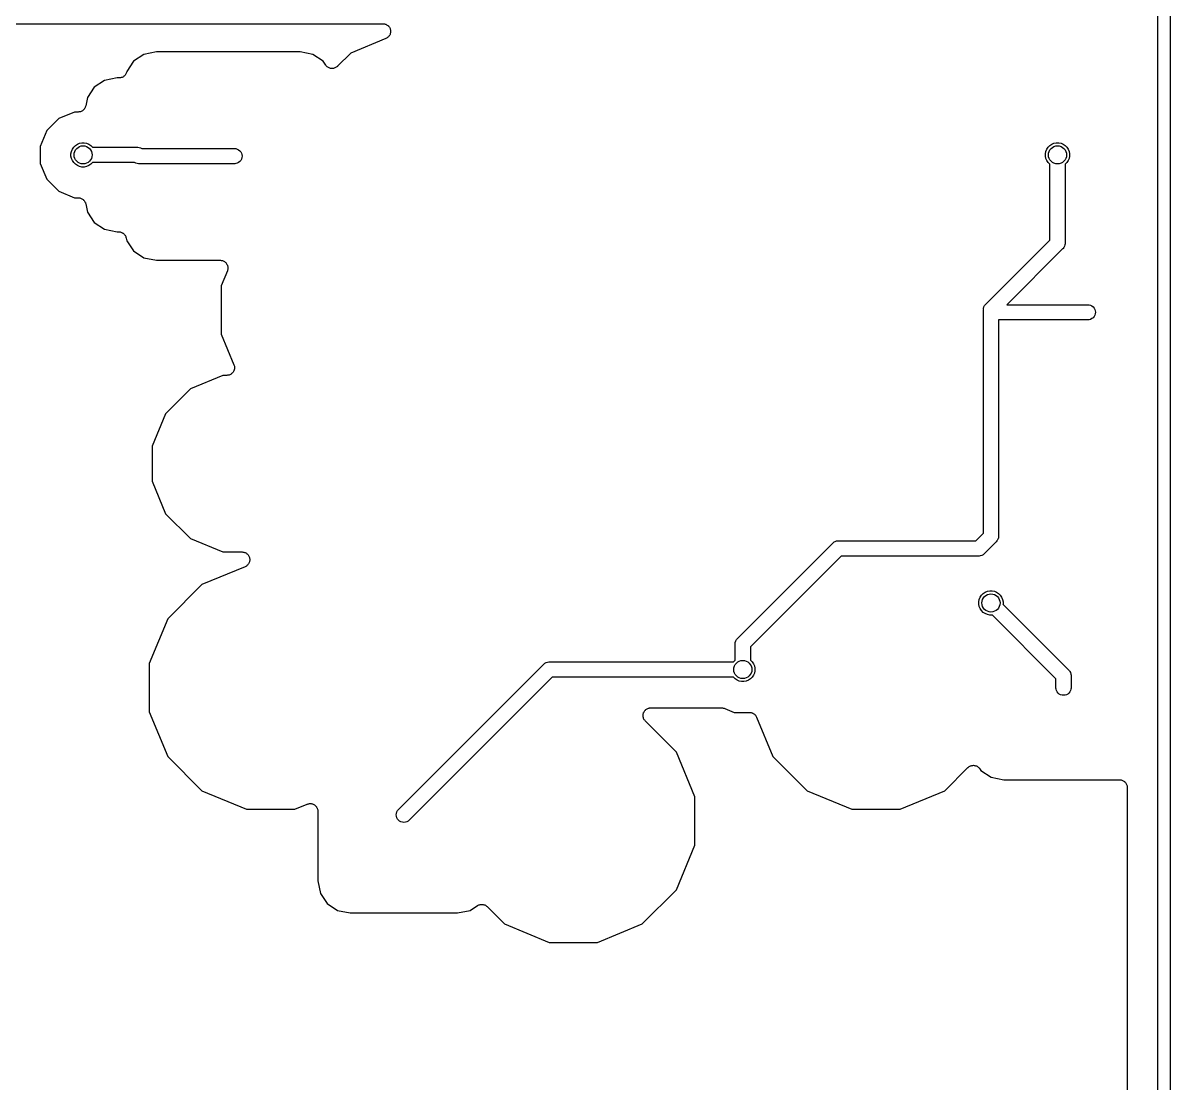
# Model space of a CAD drawing. Extents: x 0.4 to 11.3, y -7.9 to -0.4.
# Drawn here: x 8.134 to 8.88, y -3.269 to -2.58 of the extents above; entities that cross this region are included whole.
import ezdxf

# ---------------------------------------------------------------- set-up
doc = ezdxf.new("R2010")
doc.units = 0
doc.header["$MEASUREMENT"] = 0
doc.layers.add('BLACK', color=7, linetype='CONTINUOUS')

msp = doc.modelspace()

# ---------------------------------------------------------------- linework, layer by layer
at = {"layer": 'BLACK', "linetype": 'CONTINUOUS'}
for p, q in [((8.88031, -1.71038), (8.88031, -4.69606)), ((8.87244, -2.82979), (8.87244, -2.4565)), ((8.08429, -2.58004), (8.36828, -2.58004)), ((8.36828, -2.58004), (8.36834, -2.58004)), ((8.36834, -2.58004), (8.36834, -2.58004)), ((8.36834, -2.58004), (8.36834, -2.58004)), ((8.36834, -2.58004), (8.36835, -2.58004)), ((8.36835, -2.58004), (8.36884, -2.58009)), ((8.36884, -2.58009), (8.36931, -2.58015)), ((8.36931, -2.58015), (8.36931, -2.58015)), ((8.36931, -2.58015), (8.36932, -2.58015)), ((8.36932, -2.58015), (8.36979, -2.5803)), ((8.36979, -2.5803), (8.37024, -2.58044)), ((8.37024, -2.58044), (8.37024, -2.58044)), ((8.37024, -2.58044), (8.37025, -2.58044)), ((8.37025, -2.58044), (8.37067, -2.58067)), ((8.37067, -2.58067), (8.3711, -2.58091)), ((8.3711, -2.58091), (8.3711, -2.58091)), ((8.3711, -2.58091), (8.3711, -2.58091)), ((8.3711, -2.58091), (8.37146, -2.58121)), ((8.37146, -2.58121), (8.37184, -2.58153)), ((8.37184, -2.58153), (8.37185, -2.58154)), ((8.37185, -2.58154), (8.37185, -2.58154)), ((8.37185, -2.58154), (8.37216, -2.58193)), ((8.37104, -2.5892), (8.37062, -2.58943)), ((8.37105, -2.5892), (8.37104, -2.5892)), ((8.37142, -2.5889), (8.37105, -2.5892)), ((8.37105, -2.5892), (8.37105, -2.5892)), ((8.3718, -2.58859), (8.37142, -2.5889)), ((8.37181, -2.58858), (8.3718, -2.58858)), ((8.3718, -2.58858), (8.3718, -2.58859)), ((8.37212, -2.58821), (8.37181, -2.58858)), ((8.37242, -2.58784), (8.37212, -2.58821)), ((8.37216, -2.58193), (8.37246, -2.58229)), ((8.37243, -2.58783), (8.37242, -2.58784)), ((8.37266, -2.5874), (8.37243, -2.58783)), ((8.37243, -2.58783), (8.37243, -2.58783)), ((8.37246, -2.58229), (8.37246, -2.5823)), ((8.37246, -2.5823), (8.37246, -2.5823)), ((8.37246, -2.5823), (8.37269, -2.58273)), ((8.37289, -2.58698), (8.37266, -2.5874)), ((8.37269, -2.58273), (8.37291, -2.58316)), ((8.37304, -2.5865), (8.37289, -2.58697)), ((8.37289, -2.58697), (8.37289, -2.58697)), ((8.37289, -2.58697), (8.37289, -2.58698)), ((8.37291, -2.58316), (8.37291, -2.58316)), ((8.37291, -2.58316), (8.37291, -2.58317)), ((8.37291, -2.58317), (8.37304, -2.58361)), ((8.37304, -2.58361), (8.37319, -2.58409)), ((8.37318, -2.58604), (8.37304, -2.5865)), ((8.37323, -2.58554), (8.37318, -2.58604)), ((8.37318, -2.58604), (8.37318, -2.58604)), ((8.37318, -2.58604), (8.37318, -2.58604)), ((8.37319, -2.58409), (8.37319, -2.5841)), ((8.37319, -2.5841), (8.37319, -2.5841)), ((8.37319, -2.5841), (8.37323, -2.58457)), ((8.37323, -2.58457), (8.37328, -2.58507)), ((8.37328, -2.58507), (8.37323, -2.58554)), ((8.37328, -2.58507), (8.37328, -2.58507)), ((8.37328, -2.58507), (8.37328, -2.58507)), ((8.37019, -2.58966), (8.34734, -2.59912)), ((8.37062, -2.58943), (8.37019, -2.58966)), ((8.21267, -2.60006), (8.20605, -2.60448)), ((8.22096, -2.59841), (8.21267, -2.60006)), ((8.31447, -2.59841), (8.22096, -2.59841)), ((8.32276, -2.60006), (8.31447, -2.59841)), ((8.32938, -2.60448), (8.32276, -2.60006)), ((8.34734, -2.59912), (8.33874, -2.60773)), ((8.20158, -2.61138), (8.20143, -2.61183)), ((8.20159, -2.61131), (8.20158, -2.61134)), ((8.20158, -2.61134), (8.20158, -2.61134)), ((8.20158, -2.61134), (8.20158, -2.61134)), ((8.20158, -2.61134), (8.20158, -2.61138)), ((8.20163, -2.61109), (8.20159, -2.61131)), ((8.20605, -2.60448), (8.20163, -2.61109)), ((8.33105, -2.60697), (8.32938, -2.60448)), ((8.33134, -2.60734), (8.33105, -2.60697)), ((8.33164, -2.6077), (8.33134, -2.60734)), ((8.33165, -2.60771), (8.33164, -2.6077)), ((8.33166, -2.60773), (8.33165, -2.60771)), ((8.33203, -2.60802), (8.33166, -2.60773)), ((8.33239, -2.60833), (8.33203, -2.60802)), ((8.33241, -2.60834), (8.33239, -2.60833)), ((8.33242, -2.60835), (8.33241, -2.60834)), ((8.33283, -2.60857), (8.33242, -2.60835)), ((8.33325, -2.6088), (8.33283, -2.60857)), ((8.33326, -2.6088), (8.33325, -2.6088)), ((8.33328, -2.60881), (8.33326, -2.6088)), ((8.33373, -2.60895), (8.33328, -2.60881)), ((8.33418, -2.60909), (8.33373, -2.60895)), ((8.3342, -2.60909), (8.33418, -2.60909)), ((8.33421, -2.60909), (8.3342, -2.60909)), ((8.33468, -2.60914), (8.33421, -2.60909)), ((8.33515, -2.60919), (8.33468, -2.60914)), ((8.33517, -2.60919), (8.33515, -2.60919)), ((8.33518, -2.60919), (8.33517, -2.60919)), ((8.33565, -2.60915), (8.33518, -2.60919)), ((8.33612, -2.60911), (8.33565, -2.60915)), ((8.33614, -2.6091), (8.33612, -2.60911)), ((8.33615, -2.6091), (8.33614, -2.6091)), ((8.33661, -2.60897), (8.33615, -2.6091)), ((8.33706, -2.60884), (8.33661, -2.60897)), ((8.33707, -2.60883), (8.33706, -2.60884)), ((8.33709, -2.60882), (8.33707, -2.60883)), ((8.33751, -2.6086), (8.33709, -2.60882)), ((8.33793, -2.60839), (8.33751, -2.6086)), ((8.33794, -2.60838), (8.33793, -2.60839)), ((8.33795, -2.60837), (8.33794, -2.60838)), ((8.33832, -2.60807), (8.33795, -2.60837)), ((8.33869, -2.60778), (8.33832, -2.60807)), ((8.33871, -2.60776), (8.33869, -2.60778)), ((8.33874, -2.60773), (8.33871, -2.60776)), ((8.33871, -2.60776), (8.33871, -2.60776)), ((8.33871, -2.60776), (8.33871, -2.60776)), ((8.18708, -2.61699), (8.18046, -2.62141)), ((8.19537, -2.61534), (8.18708, -2.61699)), ((8.19669, -2.61534), (8.19537, -2.61534)), ((8.19715, -2.61529), (8.19669, -2.61534)), ((8.19762, -2.61525), (8.19715, -2.61529)), ((8.19764, -2.61524), (8.19762, -2.61525)), ((8.19766, -2.61524), (8.19764, -2.61524)), ((8.1981, -2.61511), (8.19766, -2.61524)), ((8.19855, -2.61497), (8.1981, -2.61511)), ((8.19857, -2.61497), (8.19855, -2.61497)), ((8.19859, -2.61496), (8.19857, -2.61497)), ((8.199, -2.61474), (8.19859, -2.61496)), ((8.19942, -2.61452), (8.199, -2.61474)), ((8.19944, -2.61451), (8.19942, -2.61452)), ((8.19945, -2.6145), (8.19944, -2.61451)), ((8.19981, -2.61421), (8.19945, -2.6145)), ((8.20018, -2.61391), (8.19981, -2.61421)), ((8.20019, -2.6139), (8.20018, -2.61391)), ((8.20021, -2.61388), (8.20019, -2.6139)), ((8.20051, -2.61353), (8.20021, -2.61388)), ((8.20081, -2.61317), (8.20051, -2.61353)), ((8.20082, -2.61315), (8.20081, -2.61317)), ((8.20083, -2.61313), (8.20082, -2.61315)), ((8.20105, -2.61272), (8.20083, -2.61313)), ((8.20128, -2.61231), (8.20105, -2.61272)), ((8.20129, -2.61229), (8.20128, -2.61231)), ((8.20143, -2.61183), (8.20129, -2.61227)), ((8.20129, -2.61227), (8.20129, -2.61229)), ((8.18046, -2.62141), (8.17604, -2.62802)), ((8.17481, -2.63397), (8.17467, -2.63442)), ((8.17495, -2.63352), (8.17481, -2.63397)), ((8.17496, -2.63349), (8.17495, -2.63352)), ((8.17604, -2.62802), (8.17496, -2.63346)), ((8.17496, -2.63346), (8.17496, -2.63348)), ((8.17496, -2.63348), (8.17496, -2.63349)), ((8.17496, -2.63349), (8.17496, -2.63349)), ((8.16768, -2.63748), (8.15744, -2.64172)), ((8.17006, -2.63748), (8.16768, -2.63748)), ((8.17052, -2.63743), (8.17006, -2.63748)), ((8.17099, -2.63739), (8.17052, -2.63743)), ((8.17101, -2.63739), (8.17099, -2.63739)), ((8.17103, -2.63739), (8.17101, -2.63739)), ((8.17148, -2.63725), (8.17103, -2.63739)), ((8.17193, -2.63712), (8.17148, -2.63725)), ((8.17194, -2.63711), (8.17193, -2.63712)), ((8.17196, -2.6371), (8.17194, -2.63711)), ((8.17237, -2.63688), (8.17196, -2.6371)), ((8.17279, -2.63667), (8.17237, -2.63688)), ((8.17281, -2.63665), (8.17279, -2.63667)), ((8.17282, -2.63664), (8.17281, -2.63665)), ((8.17319, -2.63635), (8.17282, -2.63664)), ((8.17355, -2.63606), (8.17319, -2.63635)), ((8.17357, -2.63604), (8.17355, -2.63606)), ((8.17358, -2.63603), (8.17357, -2.63604)), ((8.17388, -2.63567), (8.17358, -2.63603)), ((8.17418, -2.63531), (8.17388, -2.63567)), ((8.17419, -2.63529), (8.17418, -2.63531)), ((8.1742, -2.63528), (8.17419, -2.63529)), ((8.17443, -2.63487), (8.1742, -2.63528)), ((8.17465, -2.63445), (8.17443, -2.63487)), ((8.17466, -2.63444), (8.17465, -2.63445)), ((8.17467, -2.63442), (8.17466, -2.63444)), ((8.15744, -2.64172), (8.1496, -2.64956)), ((8.1496, -2.64956), (8.14535, -2.65981)), ((8.14535, -2.65981), (8.14535, -2.6709)), ((8.16535, -2.66458), (8.16566, -2.66306)), ((8.16566, -2.66306), (8.16625, -2.66162)), ((8.16625, -2.66162), (8.16711, -2.66033)), ((8.16711, -2.66033), (8.16821, -2.65924)), ((8.16821, -2.65924), (8.1695, -2.65838)), ((8.1695, -2.65838), (8.17093, -2.65778)), ((8.17093, -2.65778), (8.17245, -2.65748)), ((8.17245, -2.65748), (8.174, -2.65748)), ((8.174, -2.65748), (8.17553, -2.65778)), ((8.17553, -2.65778), (8.17696, -2.65838)), ((8.17696, -2.65838), (8.17825, -2.65924)), ((8.17825, -2.65924), (8.17934, -2.66033)), ((8.17934, -2.66033), (8.17941, -2.66043)), ((8.17941, -2.66043), (8.20842, -2.66043)), ((8.20842, -2.66043), (8.20866, -2.66041)), ((8.20866, -2.66041), (8.2089, -2.66043)), ((8.2089, -2.66043), (8.2089, -2.66043)), ((8.2089, -2.66043), (8.20963, -2.6605)), ((8.20963, -2.6605), (8.21055, -2.66079)), ((8.21055, -2.66079), (8.21137, -2.66122)), ((8.21137, -2.66122), (8.2719, -2.66122)), ((8.2719, -2.66122), (8.27262, -2.66129)), ((8.27262, -2.66129), (8.27355, -2.66157)), ((8.27355, -2.66157), (8.2744, -2.66203)), ((8.2744, -2.66203), (8.27515, -2.66265)), ((8.27515, -2.66265), (8.27577, -2.66339)), ((8.27577, -2.66339), (8.27622, -2.66425)), ((8.79921, -2.66458), (8.79952, -2.66306)), ((8.79952, -2.66306), (8.80011, -2.66162)), ((8.80011, -2.66162), (8.80097, -2.66033)), ((8.80097, -2.66033), (8.80207, -2.65924)), ((8.80207, -2.65924), (8.80336, -2.65838)), ((8.80336, -2.65838), (8.80479, -2.65778)), ((8.80479, -2.65778), (8.80631, -2.65748)), ((8.80631, -2.65748), (8.80786, -2.65748)), ((8.80786, -2.65748), (8.80938, -2.65778)), ((8.80938, -2.65778), (8.81082, -2.65838)), ((8.81082, -2.65838), (8.81211, -2.65924)), ((8.81211, -2.65924), (8.8132, -2.66033)), ((8.8132, -2.66033), (8.81406, -2.66162)), ((8.81406, -2.66162), (8.81466, -2.66306)), ((8.81466, -2.66306), (8.81496, -2.66458)), ((8.14535, -2.6709), (8.1496, -2.68114)), ((8.16535, -2.66613), (8.16535, -2.66458)), ((8.16566, -2.66765), (8.16535, -2.66613)), ((8.16625, -2.66908), (8.16566, -2.66765)), ((8.16711, -2.67037), (8.16625, -2.66908)), ((8.16821, -2.67147), (8.16711, -2.67037)), ((8.17934, -2.67037), (8.17825, -2.67147)), ((8.17941, -2.67028), (8.17934, -2.67037)), ((8.20674, -2.67028), (8.17941, -2.67028)), ((8.20756, -2.67071), (8.20674, -2.67028)), ((8.20848, -2.67099), (8.20756, -2.67071)), ((8.20921, -2.67106), (8.20848, -2.67099)), ((8.20945, -2.67109), (8.20921, -2.67106)), ((8.20921, -2.67106), (8.20921, -2.67106)), ((8.20969, -2.67106), (8.20945, -2.67109)), ((8.2719, -2.67106), (8.20969, -2.67106)), ((8.27262, -2.67099), (8.2719, -2.67106)), ((8.27355, -2.67071), (8.27262, -2.67099)), ((8.2744, -2.67025), (8.27355, -2.67071)), ((8.27515, -2.66964), (8.2744, -2.67025)), ((8.27577, -2.66889), (8.27515, -2.66964)), ((8.27622, -2.66803), (8.27577, -2.66889)), ((8.27622, -2.66425), (8.2765, -2.66518)), ((8.2765, -2.66711), (8.27622, -2.66803)), ((8.2765, -2.66518), (8.2766, -2.66614)), ((8.2766, -2.66614), (8.2765, -2.66711)), ((8.79921, -2.66613), (8.79921, -2.66458)), ((8.79952, -2.66765), (8.79921, -2.66613)), ((8.80011, -2.66908), (8.79952, -2.66765)), ((8.80097, -2.67037), (8.80011, -2.66908)), ((8.80207, -2.67147), (8.80097, -2.67037)), ((8.8132, -2.67037), (8.81211, -2.67147)), ((8.81406, -2.66908), (8.8132, -2.67037)), ((8.81466, -2.66765), (8.81406, -2.66908)), ((8.81496, -2.66613), (8.81466, -2.66765)), ((8.81496, -2.66458), (8.81496, -2.66613)), ((8.1695, -2.67233), (8.16821, -2.67147)), ((8.17093, -2.67293), (8.1695, -2.67233)), ((8.17245, -2.67323), (8.17093, -2.67293)), ((8.174, -2.67323), (8.17245, -2.67323)), ((8.17553, -2.67293), (8.174, -2.67323)), ((8.17696, -2.67233), (8.17553, -2.67293)), ((8.17825, -2.67147), (8.17696, -2.67233)), ((8.80217, -2.67154), (8.80207, -2.67147)), ((8.80217, -2.7208), (8.80217, -2.67154)), ((8.81211, -2.67147), (8.81201, -2.67154)), ((8.81201, -2.67154), (8.81201, -2.72259)), ((8.1496, -2.68114), (8.15744, -2.68898)), ((8.15744, -2.68898), (8.16768, -2.69323)), ((8.16768, -2.69323), (8.17006, -2.69323)), ((8.17006, -2.69323), (8.17009, -2.69323)), ((8.17009, -2.69323), (8.17009, -2.69323)), ((8.17009, -2.69323), (8.17009, -2.69323)), ((8.17009, -2.69323), (8.17013, -2.69323)), ((8.17013, -2.69323), (8.17059, -2.69328)), ((8.17059, -2.69328), (8.17106, -2.69333)), ((8.17106, -2.69333), (8.17108, -2.69334)), ((8.17108, -2.69334), (8.1711, -2.69334)), ((8.1711, -2.69334), (8.17154, -2.69348)), ((8.17154, -2.69348), (8.17199, -2.69362)), ((8.17199, -2.69362), (8.17201, -2.69363)), ((8.17201, -2.69363), (8.17203, -2.69363)), ((8.17203, -2.69363), (8.17244, -2.69386)), ((8.17244, -2.69386), (8.17285, -2.69408)), ((8.17285, -2.69408), (8.17287, -2.69409)), ((8.17287, -2.69409), (8.17288, -2.6941)), ((8.17288, -2.6941), (8.17324, -2.6944)), ((8.17324, -2.6944), (8.1736, -2.6947)), ((8.1736, -2.6947), (8.17361, -2.69472)), ((8.17361, -2.69472), (8.17363, -2.69473)), ((8.17363, -2.69473), (8.17392, -2.6951)), ((8.17392, -2.6951), (8.17422, -2.69546)), ((8.17422, -2.69546), (8.17423, -2.69548)), ((8.17423, -2.69548), (8.17424, -2.69549)), ((8.17424, -2.69549), (8.17446, -2.69591)), ((8.17446, -2.69591), (8.17468, -2.69632)), ((8.17468, -2.69632), (8.17468, -2.69634)), ((8.17468, -2.69634), (8.17469, -2.69636)), ((8.17469, -2.69636), (8.17483, -2.6968)), ((8.17483, -2.6968), (8.17496, -2.69725)), ((8.17496, -2.69725), (8.17604, -2.70269)), ((8.17604, -2.70269), (8.18046, -2.7093)), ((8.18046, -2.7093), (8.18708, -2.71372)), ((8.18708, -2.71372), (8.19537, -2.71537)), ((8.19537, -2.71537), (8.19637, -2.71537)), ((8.19637, -2.71537), (8.1964, -2.71537)), ((8.1964, -2.71537), (8.1964, -2.71537)), ((8.1964, -2.71537), (8.1964, -2.71537)), ((8.1964, -2.71537), (8.19644, -2.71537)), ((8.19644, -2.71537), (8.19691, -2.71542)), ((8.19691, -2.71542), (8.19737, -2.71547)), ((8.19737, -2.71547), (8.19739, -2.71548)), ((8.19739, -2.71548), (8.19741, -2.71548)), ((8.19741, -2.71548), (8.19786, -2.71562)), ((8.19786, -2.71562), (8.19831, -2.71576)), ((8.19831, -2.71576), (8.19832, -2.71577)), ((8.19832, -2.71577), (8.19834, -2.71578)), ((8.19834, -2.71578), (8.19875, -2.716)), ((8.19875, -2.716), (8.19916, -2.71622)), ((8.19916, -2.71622), (8.19918, -2.71624)), ((8.19918, -2.71624), (8.1992, -2.71625)), ((8.1992, -2.71625), (8.19955, -2.71655)), ((8.19955, -2.71655), (8.19992, -2.71685)), ((8.19992, -2.71685), (8.19993, -2.71686)), ((8.19993, -2.71686), (8.19994, -2.71687)), ((8.19994, -2.71687), (8.20024, -2.71724)), ((8.20024, -2.71724), (8.20053, -2.7176)), ((8.20053, -2.7176), (8.20054, -2.71762)), ((8.20054, -2.71762), (8.20056, -2.71763)), ((8.20056, -2.71763), (8.20077, -2.71805)), ((8.20077, -2.71805), (8.20099, -2.71846)), ((8.20099, -2.71846), (8.201, -2.71848)), ((8.201, -2.71848), (8.20101, -2.7185)), ((8.20101, -2.7185), (8.20114, -2.71895)), ((8.20114, -2.71895), (8.20128, -2.7194)), ((8.20128, -2.7194), (8.20163, -2.72119)), ((8.20163, -2.72119), (8.20605, -2.72781)), ((8.76047, -2.76249), (8.80217, -2.7208)), ((8.81201, -2.72308), (8.81194, -2.7238)), ((8.81201, -2.72259), (8.81203, -2.72283)), ((8.81203, -2.72283), (8.81201, -2.72308)), ((8.81201, -2.72308), (8.81201, -2.72308)), ((8.20605, -2.72781), (8.21267, -2.73223)), ((8.8104, -2.72649), (8.77409, -2.7628)), ((8.81058, -2.72633), (8.8104, -2.72649)), ((8.81075, -2.72613), (8.81058, -2.72633)), ((8.8112, -2.72558), (8.81075, -2.72613)), ((8.81166, -2.72473), (8.8112, -2.72558)), ((8.81169, -2.72461), (8.81166, -2.72473)), ((8.81194, -2.7238), (8.81169, -2.72461)), ((8.21267, -2.73223), (8.22096, -2.73388)), ((8.22096, -2.73388), (8.26244, -2.73388)), ((8.26244, -2.73388), (8.26248, -2.73388)), ((8.26248, -2.73388), (8.26248, -2.73388)), ((8.26248, -2.73388), (8.26248, -2.73388)), ((8.26248, -2.73388), (8.26251, -2.73388)), ((8.26251, -2.73388), (8.26299, -2.73393)), ((8.26299, -2.73393), (8.26345, -2.73398)), ((8.26345, -2.73398), (8.26347, -2.73398)), ((8.26347, -2.73398), (8.26348, -2.73398)), ((8.26348, -2.73398), (8.26394, -2.73413)), ((8.26394, -2.73413), (8.26438, -2.73427)), ((8.26438, -2.73427), (8.2644, -2.73428)), ((8.2644, -2.73428), (8.26441, -2.73428)), ((8.26441, -2.73428), (8.26483, -2.73451)), ((8.26483, -2.73451), (8.26524, -2.73474)), ((8.26524, -2.73474), (8.26525, -2.73474)), ((8.26525, -2.73474), (8.26526, -2.73475)), ((8.26526, -2.73475), (8.26563, -2.73506)), ((8.26563, -2.73506), (8.26599, -2.73536)), ((8.26599, -2.73536), (8.266, -2.73537)), ((8.266, -2.73537), (8.26601, -2.73538)), ((8.26601, -2.73538), (8.26631, -2.73575)), ((8.26631, -2.73575), (8.26661, -2.73612)), ((8.26661, -2.73612), (8.26661, -2.73613)), ((8.26661, -2.73613), (8.26662, -2.73614)), ((8.26662, -2.73614), (8.26684, -2.73656)), ((8.26684, -2.73656), (8.26707, -2.73698)), ((8.26707, -2.73698), (8.26707, -2.73699)), ((8.26707, -2.73699), (8.26708, -2.737)), ((8.26708, -2.737), (8.26721, -2.73746)), ((8.26721, -2.73746), (8.26735, -2.73791)), ((8.26735, -2.73791), (8.26735, -2.73793)), ((8.26735, -2.73793), (8.26735, -2.73794)), ((8.26735, -2.73794), (8.26739, -2.73841)), ((8.26739, -2.73841), (8.26744, -2.73888)), ((8.26706, -2.74079), (8.26307, -2.75042)), ((8.2672, -2.74033), (8.26706, -2.74079)), ((8.26734, -2.73988), (8.2672, -2.74033)), ((8.26739, -2.73939), (8.26734, -2.73986)), ((8.26734, -2.73986), (8.26734, -2.73987)), ((8.26734, -2.73987), (8.26734, -2.73988)), ((8.26744, -2.73891), (8.26739, -2.73939)), ((8.26744, -2.73888), (8.26744, -2.7389)), ((8.26744, -2.7389), (8.26744, -2.73891)), ((8.26307, -2.75042), (8.26307, -2.78187)), ((8.75883, -2.76614), (8.75886, -2.7659)), ((8.75886, -2.76638), (8.75883, -2.76614)), ((8.75886, -2.7659), (8.75893, -2.76518)), ((8.75886, -2.7659), (8.75886, -2.7659)), ((8.75886, -2.91135), (8.75886, -2.76638)), ((8.75893, -2.76518), (8.75921, -2.76425)), ((8.75921, -2.76425), (8.75967, -2.76339)), ((8.75967, -2.76339), (8.76028, -2.76265)), ((8.76028, -2.76265), (8.76047, -2.76249)), ((8.77409, -2.7628), (8.82701, -2.7628)), ((8.82701, -2.7628), (8.82774, -2.76287)), ((8.82774, -2.76287), (8.82866, -2.76315)), ((8.82866, -2.76315), (8.82952, -2.7636)), ((8.82952, -2.7636), (8.83027, -2.76422)), ((8.83027, -2.76422), (8.83088, -2.76497)), ((8.83088, -2.76497), (8.83134, -2.76582)), ((8.83134, -2.76582), (8.83162, -2.76675)), ((8.83162, -2.76675), (8.83172, -2.76772)), ((8.83172, -2.76772), (8.83162, -2.76868)), ((8.82701, -2.77264), (8.7687, -2.77264)), ((8.7687, -2.77264), (8.7687, -2.91314)), ((8.82774, -2.77257), (8.82701, -2.77264)), ((8.82866, -2.77229), (8.82774, -2.77257)), ((8.82952, -2.77183), (8.82866, -2.77229)), ((8.83027, -2.77121), (8.82952, -2.77183)), ((8.83088, -2.77046), (8.83027, -2.77121)), ((8.83134, -2.76961), (8.83088, -2.77046)), ((8.83162, -2.76868), (8.83134, -2.76961)), ((8.26307, -2.78187), (8.27134, -2.80183)), ((8.27132, -2.8057), (8.27109, -2.80612)), ((8.27133, -2.80568), (8.27132, -2.80569)), ((8.27132, -2.80569), (8.27132, -2.8057)), ((8.27147, -2.80522), (8.27133, -2.80568)), ((8.27134, -2.80183), (8.27135, -2.80187)), ((8.27135, -2.80187), (8.27136, -2.80187)), ((8.27136, -2.80187), (8.27136, -2.80187)), ((8.27136, -2.80187), (8.27136, -2.80189)), ((8.27136, -2.80189), (8.2715, -2.80236)), ((8.27161, -2.80477), (8.27147, -2.80522)), ((8.2715, -2.80236), (8.27163, -2.8028)), ((8.27162, -2.80475), (8.27161, -2.80476)), ((8.27161, -2.80476), (8.27161, -2.80477)), ((8.27167, -2.80427), (8.27162, -2.80475)), ((8.27163, -2.8028), (8.27163, -2.80282)), ((8.27163, -2.80282), (8.27164, -2.80283)), ((8.27164, -2.80283), (8.27168, -2.8033)), ((8.27172, -2.8038), (8.27167, -2.80427)), ((8.27168, -2.8033), (8.27172, -2.80378)), ((8.27172, -2.80378), (8.27172, -2.80379)), ((8.27172, -2.80379), (8.27172, -2.8038)), ((8.26417, -2.80874), (8.24308, -2.81748)), ((8.26672, -2.80874), (8.26417, -2.80874)), ((8.26719, -2.80869), (8.26672, -2.80874)), ((8.26766, -2.80865), (8.26719, -2.80869)), ((8.26768, -2.80865), (8.26766, -2.80865)), ((8.26769, -2.80864), (8.26768, -2.80865)), ((8.26815, -2.80851), (8.26769, -2.80864)), ((8.2686, -2.80837), (8.26815, -2.80851)), ((8.26861, -2.80837), (8.2686, -2.80837)), ((8.26862, -2.80836), (8.26861, -2.80837)), ((8.26905, -2.80814), (8.26862, -2.80836)), ((8.26946, -2.80792), (8.26905, -2.80814)), ((8.26947, -2.80791), (8.26946, -2.80792)), ((8.26949, -2.8079), (8.26947, -2.80791)), ((8.26986, -2.8076), (8.26949, -2.8079)), ((8.27022, -2.80731), (8.26986, -2.8076)), ((8.27023, -2.8073), (8.27022, -2.80731)), ((8.27024, -2.80729), (8.27023, -2.8073)), ((8.27055, -2.80692), (8.27024, -2.80729)), ((8.27085, -2.80656), (8.27055, -2.80692)), ((8.27086, -2.80655), (8.27085, -2.80656)), ((8.27109, -2.80612), (8.27086, -2.80654)), ((8.27086, -2.80654), (8.27086, -2.80655)), ((8.24308, -2.81748), (8.22693, -2.83363)), ((8.22693, -2.83363), (8.21819, -2.85472)), ((8.87244, -3.20308), (8.87244, -2.82979)), ((8.87244, -2.82979), (8.87244, -2.82979)), ((8.21819, -2.85472), (8.21819, -2.87756)), ((8.21819, -2.87756), (8.22693, -2.89866)), ((8.22693, -2.89866), (8.24308, -2.9148)), ((8.24308, -2.9148), (8.26417, -2.92354)), ((8.6609, -2.91776), (8.66109, -2.91761)), ((8.66109, -2.91761), (8.66165, -2.91715)), ((8.66109, -2.91761), (8.66109, -2.91761)), ((8.66165, -2.91715), (8.66187, -2.91703)), ((8.66187, -2.91703), (8.66251, -2.91669)), ((8.66251, -2.91669), (8.66343, -2.91641)), ((8.66343, -2.91641), (8.66416, -2.91634)), ((8.66416, -2.91634), (8.6644, -2.91631)), ((8.66416, -2.91634), (8.66416, -2.91634)), ((8.6644, -2.91631), (8.66464, -2.91634)), ((8.66464, -2.91634), (8.75387, -2.91634)), ((8.75387, -2.91634), (8.75886, -2.91135)), ((8.76709, -2.91704), (8.75956, -2.92457)), ((8.76728, -2.91688), (8.76709, -2.91704)), ((8.76768, -2.91639), (8.76728, -2.91688)), ((8.76789, -2.91613), (8.76768, -2.91639)), ((8.76835, -2.91528), (8.76789, -2.91613)), ((8.76842, -2.91503), (8.76835, -2.91528)), ((8.76863, -2.91435), (8.76842, -2.91503)), ((8.7687, -2.91363), (8.76863, -2.91435)), ((8.7687, -2.91314), (8.76872, -2.91339)), ((8.76872, -2.91339), (8.7687, -2.91363)), ((8.7687, -2.91363), (8.7687, -2.91363)), ((8.26417, -2.92354), (8.27666, -2.92354)), ((8.27666, -2.92354), (8.27672, -2.92354)), ((8.27672, -2.92354), (8.27672, -2.92354)), ((8.27672, -2.92354), (8.27672, -2.92354)), ((8.27672, -2.92354), (8.27672, -2.92354)), ((8.27672, -2.92354), (8.27721, -2.9236)), ((8.27721, -2.9236), (8.27769, -2.92365)), ((8.27769, -2.92365), (8.27769, -2.92365)), ((8.27769, -2.92365), (8.27769, -2.92365)), ((8.27769, -2.92365), (8.27817, -2.9238)), ((8.27817, -2.9238), (8.27862, -2.92394)), ((8.27862, -2.92394), (8.27862, -2.92395)), ((8.27862, -2.92395), (8.27862, -2.92395)), ((8.27862, -2.92395), (8.27904, -2.92418)), ((8.27904, -2.92418), (8.27947, -2.92441)), ((8.27947, -2.92441), (8.27948, -2.92442)), ((8.27948, -2.92442), (8.27948, -2.92442)), ((8.27948, -2.92442), (8.27984, -2.92472)), ((8.27984, -2.92472), (8.28022, -2.92504)), ((8.28022, -2.92504), (8.28022, -2.92504)), ((8.28022, -2.92504), (8.28023, -2.92504)), ((8.28023, -2.92504), (8.28054, -2.92543)), ((8.59905, -2.97965), (8.66075, -2.91795)), ((8.66075, -2.91795), (8.6609, -2.91776)), ((8.7594, -2.92476), (8.75865, -2.92537)), ((8.75956, -2.92457), (8.7594, -2.92476)), ((8.2798, -2.9324), (8.27943, -2.9327)), ((8.28018, -2.93209), (8.2798, -2.9324)), ((8.2805, -2.9317), (8.28018, -2.93208)), ((8.28018, -2.93208), (8.28018, -2.93209)), ((8.28018, -2.93209), (8.28018, -2.93209)), ((8.2808, -2.93134), (8.2805, -2.9317)), ((8.28054, -2.92543), (8.28083, -2.9258)), ((8.28081, -2.93133), (8.2808, -2.93134)), ((8.2808, -2.93134), (8.2808, -2.93134)), ((8.28104, -2.9309), (8.28081, -2.93133)), ((8.28083, -2.9258), (8.28084, -2.9258)), ((8.28084, -2.9258), (8.28084, -2.92581)), ((8.28084, -2.92581), (8.28107, -2.92624)), ((8.28126, -2.93048), (8.28104, -2.9309)), ((8.28107, -2.92624), (8.28129, -2.92666)), ((8.28127, -2.93048), (8.28126, -2.93048)), ((8.28141, -2.93001), (8.28127, -2.93047)), ((8.28127, -2.93047), (8.28127, -2.93048)), ((8.28129, -2.92666), (8.28129, -2.92667)), ((8.28129, -2.92667), (8.28129, -2.92667)), ((8.28129, -2.92667), (8.28142, -2.92712)), ((8.28155, -2.92955), (8.28141, -2.93001)), ((8.28142, -2.92712), (8.28156, -2.9276)), ((8.2816, -2.92906), (8.28155, -2.92954)), ((8.28155, -2.92954), (8.28155, -2.92954)), ((8.28155, -2.92954), (8.28155, -2.92955)), ((8.28156, -2.9276), (8.28157, -2.9276)), ((8.28157, -2.9276), (8.28157, -2.92761)), ((8.28157, -2.92761), (8.28161, -2.92808)), ((8.28165, -2.92858), (8.2816, -2.92906)), ((8.28161, -2.92808), (8.28165, -2.92857)), ((8.28165, -2.92857), (8.28165, -2.92857)), ((8.28165, -2.92857), (8.28165, -2.92858)), ((8.66644, -2.92618), (8.60728, -2.98533)), ((8.75566, -2.92618), (8.66644, -2.92618)), ((8.75591, -2.9262), (8.75566, -2.92618)), ((8.75615, -2.92618), (8.75591, -2.9262)), ((8.75687, -2.92611), (8.75615, -2.92618)), ((8.75615, -2.92618), (8.75615, -2.92618)), ((8.7578, -2.92583), (8.75687, -2.92611)), ((8.75865, -2.92537), (8.7578, -2.92583)), ((8.27857, -2.93316), (8.25049, -2.94479)), ((8.279, -2.93293), (8.27857, -2.93316)), ((8.27942, -2.93271), (8.279, -2.93293)), ((8.27943, -2.93271), (8.27942, -2.93271)), ((8.27943, -2.9327), (8.27943, -2.93271)), ((8.25049, -2.94479), (8.22826, -2.96703)), ((8.75591, -2.95592), (8.75621, -2.9544)), ((8.75621, -2.9544), (8.7568, -2.95296)), ((8.7568, -2.95296), (8.75766, -2.95167)), ((8.75766, -2.95167), (8.75876, -2.95058)), ((8.75876, -2.95058), (8.76005, -2.94972)), ((8.76005, -2.94972), (8.76148, -2.94912)), ((8.76148, -2.94912), (8.763, -2.94882)), ((8.763, -2.94882), (8.76456, -2.94882)), ((8.76456, -2.94882), (8.76608, -2.94912)), ((8.76608, -2.94912), (8.76751, -2.94972)), ((8.76751, -2.94972), (8.7688, -2.95058)), ((8.7688, -2.95058), (8.7699, -2.95167)), ((8.7699, -2.95167), (8.77076, -2.95296)), ((8.77076, -2.95296), (8.77135, -2.9544)), ((8.77135, -2.9544), (8.77165, -2.95592)), ((8.75591, -2.95747), (8.75591, -2.95592)), ((8.75621, -2.95899), (8.75591, -2.95747)), ((8.7568, -2.96042), (8.75621, -2.95899)), ((8.75766, -2.96171), (8.7568, -2.96042)), ((8.75876, -2.96281), (8.75766, -2.96171)), ((8.77165, -2.95747), (8.77163, -2.95758)), ((8.77163, -2.95758), (8.81433, -3.00029)), ((8.77165, -2.95592), (8.77165, -2.95747)), ((8.22826, -2.96703), (8.21622, -2.99609)), ((8.76005, -2.96367), (8.75876, -2.96281)), ((8.76148, -2.96426), (8.76005, -2.96367)), ((8.763, -2.96457), (8.76148, -2.96426)), ((8.76456, -2.96457), (8.763, -2.96457)), ((8.76467, -2.96454), (8.76456, -2.96457)), ((8.8061, -3.00598), (8.76467, -2.96454)), ((8.59742, -2.9833), (8.59744, -2.98306)), ((8.59744, -2.98354), (8.59742, -2.9833)), ((8.59744, -2.98306), (8.59751, -2.98233)), ((8.59744, -2.98306), (8.59744, -2.98306)), ((8.59744, -2.99382), (8.59744, -2.98354)), ((8.59751, -2.98233), (8.59779, -2.9814)), ((8.59779, -2.9814), (8.59825, -2.98055)), ((8.59825, -2.98055), (8.59887, -2.9798)), ((8.59887, -2.9798), (8.59905, -2.97965)), ((8.60728, -2.98533), (8.60728, -2.99382)), ((8.21622, -2.99609), (8.21622, -3.02754)), ((8.37824, -3.09118), (8.47273, -2.99669)), ((8.47273, -2.99669), (8.47288, -2.9965)), ((8.47288, -2.9965), (8.47307, -2.99635)), ((8.47307, -2.99635), (8.47358, -2.99593)), ((8.47307, -2.99635), (8.47307, -2.99635)), ((8.47358, -2.99593), (8.47363, -2.99589)), ((8.47363, -2.99589), (8.47449, -2.99543)), ((8.47449, -2.99543), (8.47541, -2.99515)), ((8.47541, -2.99515), (8.47614, -2.99508)), ((8.47614, -2.99508), (8.47638, -2.99505)), ((8.47614, -2.99508), (8.47614, -2.99508)), ((8.47638, -2.99505), (8.47662, -2.99508)), ((8.47662, -2.99508), (8.59618, -2.99508)), ((8.59618, -2.99508), (8.59625, -2.99498)), ((8.59625, -2.99498), (8.59734, -2.99388)), ((8.59734, -2.99388), (8.59744, -2.99382)), ((8.60728, -2.99382), (8.60738, -2.99388)), ((8.60738, -2.99388), (8.60848, -2.99498)), ((8.60848, -2.99498), (8.60934, -2.99627)), ((8.60934, -2.99627), (8.60993, -2.9977)), ((8.60993, -2.9977), (8.61024, -2.99922)), ((8.61024, -2.99922), (8.61024, -3.00078)), ((8.47842, -3.00492), (8.3852, -3.09814)), ((8.59618, -3.00492), (8.47842, -3.00492)), ((8.59625, -3.00502), (8.59618, -3.00492)), ((8.59734, -3.00612), (8.59625, -3.00502)), ((8.59863, -3.00698), (8.59734, -3.00612)), ((8.60007, -3.00757), (8.59863, -3.00698)), ((8.60609, -3.00698), (8.60466, -3.00757)), ((8.60738, -3.00612), (8.60609, -3.00698)), ((8.60848, -3.00502), (8.60738, -3.00612)), ((8.60934, -3.00373), (8.60848, -3.00502)), ((8.60993, -3.0023), (8.60934, -3.00373)), ((8.61024, -3.00078), (8.60993, -3.0023)), ((8.8061, -3.01205), (8.8061, -3.00598)), ((8.81433, -3.00029), (8.81452, -3.00044)), ((8.81452, -3.00044), (8.81467, -3.00063)), ((8.81467, -3.00063), (8.81467, -3.00063)), ((8.81467, -3.00063), (8.8148, -3.00078)), ((8.8148, -3.00078), (8.81514, -3.00119)), ((8.81514, -3.00119), (8.81559, -3.00204)), ((8.81559, -3.00204), (8.81587, -3.00297)), ((8.81587, -3.00297), (8.81594, -3.0037)), ((8.81594, -3.0037), (8.81594, -3.0037)), ((8.81594, -3.0037), (8.81597, -3.00394)), ((8.81597, -3.00394), (8.81594, -3.00418)), ((8.81594, -3.00418), (8.81594, -3.01205)), ((8.60159, -3.00787), (8.60007, -3.00757)), ((8.60314, -3.00787), (8.60159, -3.00787)), ((8.60466, -3.00757), (8.60314, -3.00787)), ((8.80617, -3.01278), (8.8061, -3.01205)), ((8.80646, -3.0137), (8.80617, -3.01278)), ((8.80691, -3.01456), (8.80646, -3.0137)), ((8.80753, -3.01531), (8.80691, -3.01456)), ((8.81514, -3.01456), (8.81452, -3.01531)), ((8.81559, -3.0137), (8.81514, -3.01456)), ((8.81587, -3.01278), (8.81559, -3.0137)), ((8.81594, -3.01205), (8.81587, -3.01278)), ((8.80828, -3.01592), (8.80753, -3.01531)), ((8.80913, -3.01638), (8.80828, -3.01592)), ((8.81006, -3.01666), (8.80913, -3.01638)), ((8.81102, -3.01676), (8.81006, -3.01666)), ((8.81199, -3.01666), (8.81102, -3.01676)), ((8.81292, -3.01638), (8.81199, -3.01666)), ((8.81377, -3.01592), (8.81292, -3.01638)), ((8.81452, -3.01531), (8.81377, -3.01592)), ((8.21622, -3.02754), (8.22826, -3.05659)), ((8.53749, -3.02987), (8.53755, -3.02939)), ((8.53755, -3.02939), (8.5376, -3.02892)), ((8.5376, -3.0289), (8.53774, -3.02844)), ((8.5376, -3.02891), (8.5376, -3.0289)), ((8.5376, -3.02892), (8.5376, -3.02891)), ((8.53774, -3.02844), (8.53788, -3.02798)), ((8.53788, -3.02798), (8.53789, -3.02798)), ((8.53789, -3.02797), (8.53812, -3.02755)), ((8.53789, -3.02798), (8.53789, -3.02797)), ((8.53812, -3.02755), (8.53835, -3.02713)), ((8.53835, -3.02712), (8.53836, -3.02711)), ((8.53835, -3.02713), (8.53835, -3.02712)), ((8.53836, -3.02711), (8.53867, -3.02674)), ((8.53867, -3.02674), (8.53897, -3.02637)), ((8.53897, -3.02637), (8.53898, -3.02637)), ((8.53898, -3.02636), (8.53936, -3.02606)), ((8.53898, -3.02637), (8.53898, -3.02636)), ((8.53936, -3.02606), (8.53973, -3.02576)), ((8.53973, -3.02576), (8.53973, -3.02575)), ((8.53973, -3.02575), (8.53974, -3.02575)), ((8.53974, -3.02575), (8.54017, -3.02552)), ((8.54017, -3.02552), (8.54059, -3.0253)), ((8.54059, -3.0253), (8.5406, -3.0253)), ((8.5406, -3.02529), (8.54106, -3.02516)), ((8.5406, -3.0253), (8.5406, -3.02529)), ((8.54106, -3.02516), (8.54152, -3.02502)), ((8.54152, -3.02502), (8.54153, -3.02502)), ((8.54153, -3.02502), (8.54154, -3.02501)), ((8.54154, -3.02501), (8.54201, -3.02497)), ((8.54201, -3.02497), (8.54249, -3.02492)), ((8.54249, -3.02492), (8.58869, -3.02492)), ((8.58869, -3.02492), (8.5887, -3.02492)), ((8.5887, -3.02492), (8.5887, -3.02492)), ((8.5887, -3.02492), (8.5887, -3.02492)), ((8.5887, -3.02492), (8.58876, -3.02492)), ((8.58876, -3.02492), (8.58922, -3.02497)), ((8.58922, -3.02497), (8.58967, -3.02502)), ((8.58967, -3.02502), (8.5897, -3.02503)), ((8.5897, -3.02503), (8.58973, -3.02503)), ((8.58973, -3.02503), (8.59017, -3.02517)), ((8.59017, -3.02517), (8.59061, -3.0253)), ((8.59061, -3.0253), (8.59682, -3.02787)), ((8.59682, -3.02787), (8.60672, -3.02787)), ((8.60672, -3.02787), (8.60675, -3.02787)), ((8.60675, -3.02787), (8.60675, -3.02787)), ((8.60675, -3.02787), (8.60675, -3.02787)), ((8.60675, -3.02787), (8.60679, -3.02787)), ((8.60679, -3.02787), (8.60726, -3.02793)), ((8.60726, -3.02793), (8.60772, -3.02797)), ((8.60772, -3.02797), (8.60774, -3.02798)), ((8.60774, -3.02798), (8.60776, -3.02798)), ((8.60776, -3.02798), (8.60821, -3.02812)), ((8.60821, -3.02812), (8.60865, -3.02826)), ((8.60865, -3.02826), (8.60867, -3.02827)), ((8.60867, -3.02827), (8.60869, -3.02828)), ((8.60869, -3.02828), (8.6091, -3.0285)), ((8.6091, -3.0285), (8.60951, -3.02872)), ((8.60951, -3.02872), (8.60953, -3.02874)), ((8.60953, -3.02874), (8.60955, -3.02875)), ((8.60955, -3.02875), (8.6099, -3.02905)), ((8.6099, -3.02905), (8.61026, -3.02934)), ((8.61026, -3.02934), (8.61028, -3.02936)), ((8.61028, -3.02936), (8.61029, -3.02938)), ((8.61029, -3.02938), (8.61059, -3.02974)), ((8.53749, -3.02988), (8.53749, -3.02987)), ((8.53749, -3.02989), (8.53749, -3.02988)), ((8.53754, -3.03035), (8.53749, -3.02989)), ((8.53758, -3.03084), (8.53754, -3.03035)), ((8.53758, -3.03085), (8.53758, -3.03084)), ((8.53758, -3.03086), (8.53758, -3.03085)), ((8.53772, -3.03131), (8.53758, -3.03086)), ((8.53785, -3.03178), (8.53772, -3.03131)), ((8.53786, -3.03179), (8.53785, -3.03178)), ((8.53808, -3.03222), (8.53786, -3.03179)), ((8.53786, -3.03179), (8.53786, -3.03179)), ((8.5383, -3.03264), (8.53808, -3.03222)), ((8.53831, -3.03265), (8.5383, -3.03264)), ((8.53831, -3.03266), (8.53831, -3.03265)), ((8.53861, -3.03303), (8.53831, -3.03266)), ((8.53891, -3.03341), (8.53861, -3.03303)), ((8.53892, -3.03342), (8.53891, -3.03341)), ((8.53896, -3.03346), (8.53892, -3.03342)), ((8.53892, -3.03342), (8.53892, -3.03342)), ((8.53892, -3.03342), (8.53892, -3.03342)), ((8.55915, -3.05364), (8.53896, -3.03346)), ((8.61059, -3.02974), (8.61088, -3.0301)), ((8.61088, -3.0301), (8.61089, -3.03012)), ((8.61089, -3.03012), (8.6109, -3.03014)), ((8.6109, -3.03014), (8.61112, -3.03055)), ((8.61112, -3.03055), (8.61134, -3.03096)), ((8.61134, -3.03096), (8.62196, -3.05659)), ((8.22826, -3.05659), (8.25049, -3.07883)), ((8.57118, -3.0827), (8.55915, -3.05364)), ((8.62196, -3.05659), (8.6442, -3.07883)), ((8.73376, -3.07883), (8.74882, -3.06377)), ((8.74882, -3.06377), (8.74885, -3.06374)), ((8.74885, -3.06374), (8.74887, -3.06372)), ((8.74885, -3.06374), (8.74885, -3.06374)), ((8.74885, -3.06374), (8.74885, -3.06374)), ((8.74887, -3.06372), (8.74924, -3.06342)), ((8.74924, -3.06342), (8.74961, -3.06312)), ((8.74961, -3.06312), (8.74962, -3.06312)), ((8.74962, -3.06312), (8.74963, -3.06311)), ((8.74963, -3.06311), (8.75005, -3.06289)), ((8.75005, -3.06289), (8.75047, -3.06267)), ((8.75047, -3.06267), (8.75049, -3.06267)), ((8.75049, -3.06267), (8.7505, -3.06266)), ((8.7505, -3.06266), (8.75095, -3.06253)), ((8.75095, -3.06253), (8.75141, -3.06239)), ((8.75141, -3.06239), (8.75142, -3.06239)), ((8.75142, -3.06239), (8.75144, -3.06239)), ((8.75144, -3.06239), (8.75191, -3.06235)), ((8.75191, -3.06235), (8.75238, -3.0623)), ((8.75238, -3.0623), (8.75239, -3.0623)), ((8.75239, -3.0623), (8.75241, -3.0623)), ((8.75241, -3.0623), (8.75288, -3.06235)), ((8.75288, -3.06235), (8.75335, -3.0624)), ((8.75335, -3.0624), (8.75336, -3.06241)), ((8.75336, -3.06241), (8.75338, -3.06241)), ((8.75338, -3.06241), (8.75383, -3.06255)), ((8.75383, -3.06255), (8.75428, -3.06269)), ((8.75428, -3.06269), (8.7543, -3.06269)), ((8.7543, -3.06269), (8.75431, -3.0627)), ((8.75431, -3.0627), (8.75473, -3.06293)), ((8.75473, -3.06293), (8.75514, -3.06315)), ((8.75514, -3.06315), (8.75515, -3.06316)), ((8.75515, -3.06316), (8.75517, -3.06317)), ((8.75517, -3.06317), (8.75554, -3.06347)), ((8.75554, -3.06347), (8.7559, -3.06377)), ((8.7559, -3.06377), (8.75591, -3.06378)), ((8.75591, -3.06378), (8.75592, -3.06379)), ((8.75592, -3.06379), (8.75622, -3.06416)), ((8.75622, -3.06416), (8.75652, -3.06452)), ((8.75652, -3.06452), (8.75723, -3.0656)), ((8.75723, -3.0656), (8.76385, -3.07002)), ((8.76385, -3.07002), (8.77215, -3.07167)), ((8.77215, -3.07167), (8.84744, -3.07167)), ((8.84744, -3.07167), (8.84747, -3.07167)), ((8.84747, -3.07167), (8.84748, -3.07167)), ((8.84748, -3.07167), (8.84748, -3.07167)), ((8.84748, -3.07167), (8.84751, -3.07167)), ((8.84751, -3.07167), (8.84798, -3.07172)), ((8.84798, -3.07172), (8.84845, -3.07177)), ((8.84845, -3.07177), (8.84846, -3.07178)), ((8.84846, -3.07178), (8.84848, -3.07178)), ((8.84848, -3.07178), (8.84893, -3.07192)), ((8.84893, -3.07192), (8.84938, -3.07206)), ((8.84938, -3.07206), (8.84939, -3.07207)), ((8.84939, -3.07207), (8.84941, -3.07208)), ((8.84941, -3.07208), (8.84982, -3.0723)), ((8.84982, -3.0723), (8.85024, -3.07253)), ((8.85024, -3.07253), (8.85025, -3.07254)), ((8.85025, -3.07254), (8.85027, -3.07255)), ((8.85027, -3.07255), (8.85063, -3.07285)), ((8.85063, -3.07285), (8.85099, -3.07315)), ((8.85099, -3.07315), (8.851, -3.07316)), ((8.851, -3.07316), (8.85101, -3.07317)), ((8.85101, -3.07317), (8.85131, -3.07354)), ((8.85131, -3.07354), (8.85161, -3.0739)), ((8.85161, -3.0739), (8.85161, -3.07392)), ((8.85161, -3.07392), (8.85162, -3.07393)), ((8.85162, -3.07393), (8.85184, -3.07435)), ((8.85184, -3.07435), (8.85206, -3.07477)), ((8.25049, -3.07883), (8.27955, -3.09087)), ((8.6442, -3.07883), (8.67325, -3.09087)), ((8.7047, -3.09087), (8.73376, -3.07883)), ((8.85206, -3.07477), (8.85207, -3.07478)), ((8.85207, -3.07478), (8.85208, -3.0748)), ((8.85208, -3.0748), (8.85221, -3.07525)), ((8.85221, -3.07525), (8.85235, -3.0757)), ((8.85235, -3.0757), (8.85235, -3.07572)), ((8.85235, -3.07572), (8.85235, -3.07573)), ((8.85235, -3.07573), (8.85239, -3.0762)), ((8.85239, -3.0762), (8.85244, -3.07667)), ((8.85244, -3.07667), (8.85244, -3.20043)), ((8.311, -3.09087), (8.31905, -3.08753)), ((8.31905, -3.08753), (8.31909, -3.08751)), ((8.31909, -3.08751), (8.31912, -3.0875)), ((8.31909, -3.08751), (8.31909, -3.08751)), ((8.31909, -3.08751), (8.31909, -3.08751)), ((8.31912, -3.0875), (8.31958, -3.08737)), ((8.31958, -3.08737), (8.32003, -3.08724)), ((8.32003, -3.08724), (8.32004, -3.08724)), ((8.32004, -3.08724), (8.32006, -3.08723)), ((8.32006, -3.08723), (8.32053, -3.08719)), ((8.32053, -3.08719), (8.321, -3.08715)), ((8.321, -3.08715), (8.32101, -3.08715)), ((8.32101, -3.08715), (8.32103, -3.08715)), ((8.32103, -3.08715), (8.3215, -3.0872)), ((8.3215, -3.0872), (8.32197, -3.08725)), ((8.32197, -3.08725), (8.32198, -3.08726)), ((8.32198, -3.08726), (8.322, -3.08726)), ((8.322, -3.08726), (8.32245, -3.0874)), ((8.32245, -3.0874), (8.3229, -3.08754)), ((8.3229, -3.08754), (8.32292, -3.08755)), ((8.32292, -3.08755), (8.32293, -3.08755)), ((8.32293, -3.08755), (8.32335, -3.08778)), ((8.32335, -3.08778), (8.32376, -3.088)), ((8.32376, -3.088), (8.32377, -3.08801)), ((8.32377, -3.08801), (8.32378, -3.08802)), ((8.32378, -3.08802), (8.32415, -3.08832)), ((8.32415, -3.08832), (8.32451, -3.08863)), ((8.32451, -3.08863), (8.32452, -3.08864)), ((8.32452, -3.08864), (8.32453, -3.08865)), ((8.32453, -3.08865), (8.32483, -3.08901)), ((8.32483, -3.08901), (8.32513, -3.08938)), ((8.57118, -3.11415), (8.57118, -3.0827)), ((8.27955, -3.09087), (8.311, -3.09087)), ((8.32513, -3.08938), (8.32514, -3.08939)), ((8.32514, -3.08939), (8.32515, -3.0894)), ((8.32515, -3.0894), (8.32537, -3.08982)), ((8.32537, -3.08982), (8.32559, -3.09024)), ((8.32559, -3.09024), (8.32559, -3.09026)), ((8.32559, -3.09026), (8.3256, -3.09027)), ((8.3256, -3.09027), (8.32574, -3.09073)), ((8.32574, -3.09073), (8.32587, -3.09118)), ((8.32587, -3.09118), (8.32587, -3.09119)), ((8.32587, -3.09119), (8.32588, -3.0912)), ((8.32588, -3.0912), (8.32592, -3.09168)), ((8.32592, -3.09168), (8.32597, -3.09215)), ((8.32597, -3.09215), (8.32597, -3.1373)), ((8.37694, -3.09449), (8.37704, -3.09352)), ((8.37704, -3.09545), (8.37694, -3.09449)), ((8.37704, -3.09352), (8.37732, -3.0926)), ((8.37732, -3.09638), (8.37704, -3.09545)), ((8.37732, -3.0926), (8.37778, -3.09174)), ((8.37778, -3.09724), (8.37732, -3.09638)), ((8.37778, -3.09174), (8.37824, -3.09118)), ((8.67325, -3.09087), (8.7047, -3.09087)), ((8.37839, -3.09798), (8.37778, -3.09724)), ((8.37914, -3.0986), (8.37839, -3.09798)), ((8.38, -3.09906), (8.37914, -3.0986)), ((8.38093, -3.09934), (8.38, -3.09906)), ((8.38189, -3.09943), (8.38093, -3.09934)), ((8.38285, -3.09934), (8.38189, -3.09943)), ((8.38378, -3.09906), (8.38285, -3.09934)), ((8.38464, -3.0986), (8.38378, -3.09906)), ((8.3852, -3.09814), (8.38464, -3.0986)), ((8.55915, -3.14321), (8.57118, -3.11415)), ((8.32597, -3.1373), (8.32762, -3.1456)), ((8.32762, -3.1456), (8.33204, -3.15221)), ((8.53691, -3.16544), (8.55915, -3.14321)), ((8.33204, -3.15221), (8.33865, -3.15663)), ((8.42513, -3.15663), (8.42975, -3.15354)), ((8.42975, -3.15354), (8.42978, -3.15353)), ((8.42978, -3.15353), (8.42981, -3.15351)), ((8.42978, -3.15353), (8.42978, -3.15353)), ((8.42978, -3.15353), (8.42978, -3.15353)), ((8.42981, -3.15351), (8.43023, -3.15329)), ((8.43023, -3.15329), (8.43064, -3.15307)), ((8.43064, -3.15307), (8.43066, -3.15307)), ((8.43066, -3.15307), (8.43068, -3.15306)), ((8.43068, -3.15306), (8.43113, -3.15293)), ((8.43113, -3.15293), (8.43158, -3.15279)), ((8.43158, -3.15279), (8.4316, -3.15279)), ((8.4316, -3.15279), (8.43161, -3.15279)), ((8.43161, -3.15279), (8.43208, -3.15275)), ((8.43208, -3.15275), (8.43255, -3.1527)), ((8.43255, -3.1527), (8.43257, -3.1527)), ((8.43257, -3.1527), (8.43259, -3.1527)), ((8.43259, -3.1527), (8.43305, -3.15275)), ((8.43305, -3.15275), (8.43352, -3.1528)), ((8.43352, -3.1528), (8.43354, -3.15281)), ((8.43354, -3.15281), (8.43356, -3.15281)), ((8.43356, -3.15281), (8.434, -3.15295)), ((8.434, -3.15295), (8.43445, -3.15309)), ((8.43445, -3.15309), (8.43447, -3.15309)), ((8.43447, -3.15309), (8.43449, -3.1531)), ((8.43449, -3.1531), (8.4349, -3.15333)), ((8.4349, -3.15333), (8.43531, -3.15355)), ((8.43531, -3.15355), (8.43533, -3.15356)), ((8.43533, -3.15356), (8.43534, -3.15357)), ((8.43534, -3.15357), (8.4357, -3.15387)), ((8.4357, -3.15387), (8.43607, -3.15417)), ((8.43607, -3.15417), (8.44734, -3.16544)), ((8.33865, -3.15663), (8.34695, -3.15829)), ((8.34695, -3.15829), (8.41683, -3.15829)), ((8.41683, -3.15829), (8.42513, -3.15663)), ((8.44734, -3.16544), (8.4764, -3.17748)), ((8.50785, -3.17748), (8.53691, -3.16544)), ((8.4764, -3.17748), (8.50785, -3.17748)), ((8.85244, -3.20043), (8.85244, -3.20043)), ((8.85244, -3.20043), (8.85244, -3.41377)), ((8.87244, -3.57638), (8.87244, -3.20308)), ((8.87244, -3.20308), (8.87244, -3.20308))]:
    msp.add_line(p, q, dxfattribs=at)
at = {"layer": 'BLACK'}
for centre in [(8.17323, -2.66535), (8.80709, -2.66535), (8.76378, -2.95669), (8.60236, -3)]:
    msp.add_circle(centre, 0.00591, dxfattribs=at)

doc.saveas('drawing.dxf')
